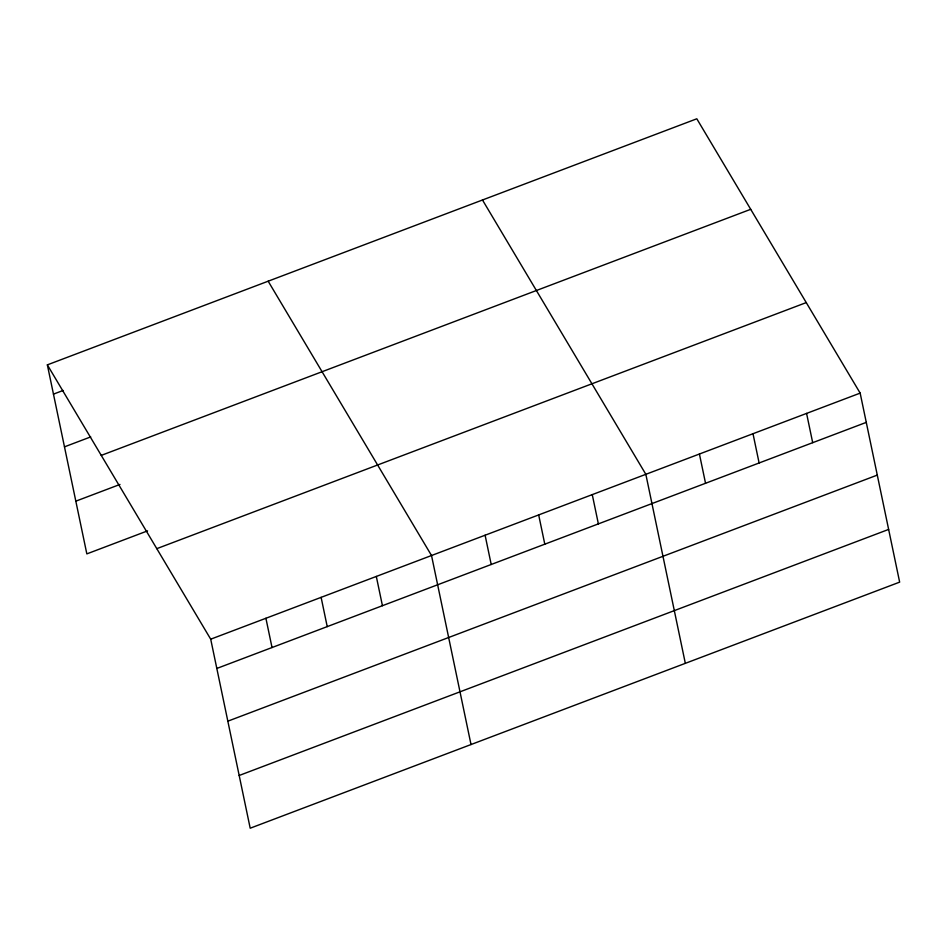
<?xml version="1.0" encoding="UTF-8"?>
<svg xmlns="http://www.w3.org/2000/svg" width="947" height="947" viewBox="0 0 947 947"><rect width="100%" height="100%" fill="white"/><g stroke="black" fill="none" stroke-linecap="round" stroke-linejoin="round"><path stroke-width="1.42" d="M47.35 364.867L696.803 118.789L860.16 393.112L899.65 582.133L250.197 828.211L210.708 639.189L47.35 364.867L86.84 553.888L147.566 530.876M53.458 394.13L63.129 390.46M64.479 446.842L90.699 436.91M101.258 455.389L750.711 209.311M75.831 501.164L119.985 484.438M156.8 548.656L806.252 302.59M210.708 639.189L860.16 393.112M216.816 668.452L866.28 422.374M227.836 721.176L877.289 475.098M239.177 775.486L888.641 529.42M482.485 199.995L645.842 474.317L685.332 663.338M268.167 281.2L431.524 555.522L471.014 744.543M806.584 413.413L812.692 442.675M752.995 433.714L759.115 462.976M699.419 454.015L705.539 483.278M592.266 494.618L598.374 523.88M538.677 514.919L544.797 544.182M485.101 535.221L491.209 564.483M376.314 576.439L382.434 605.701M321.116 597.356L327.224 626.618M265.906 618.273L272.026 647.535"/></g></svg>
